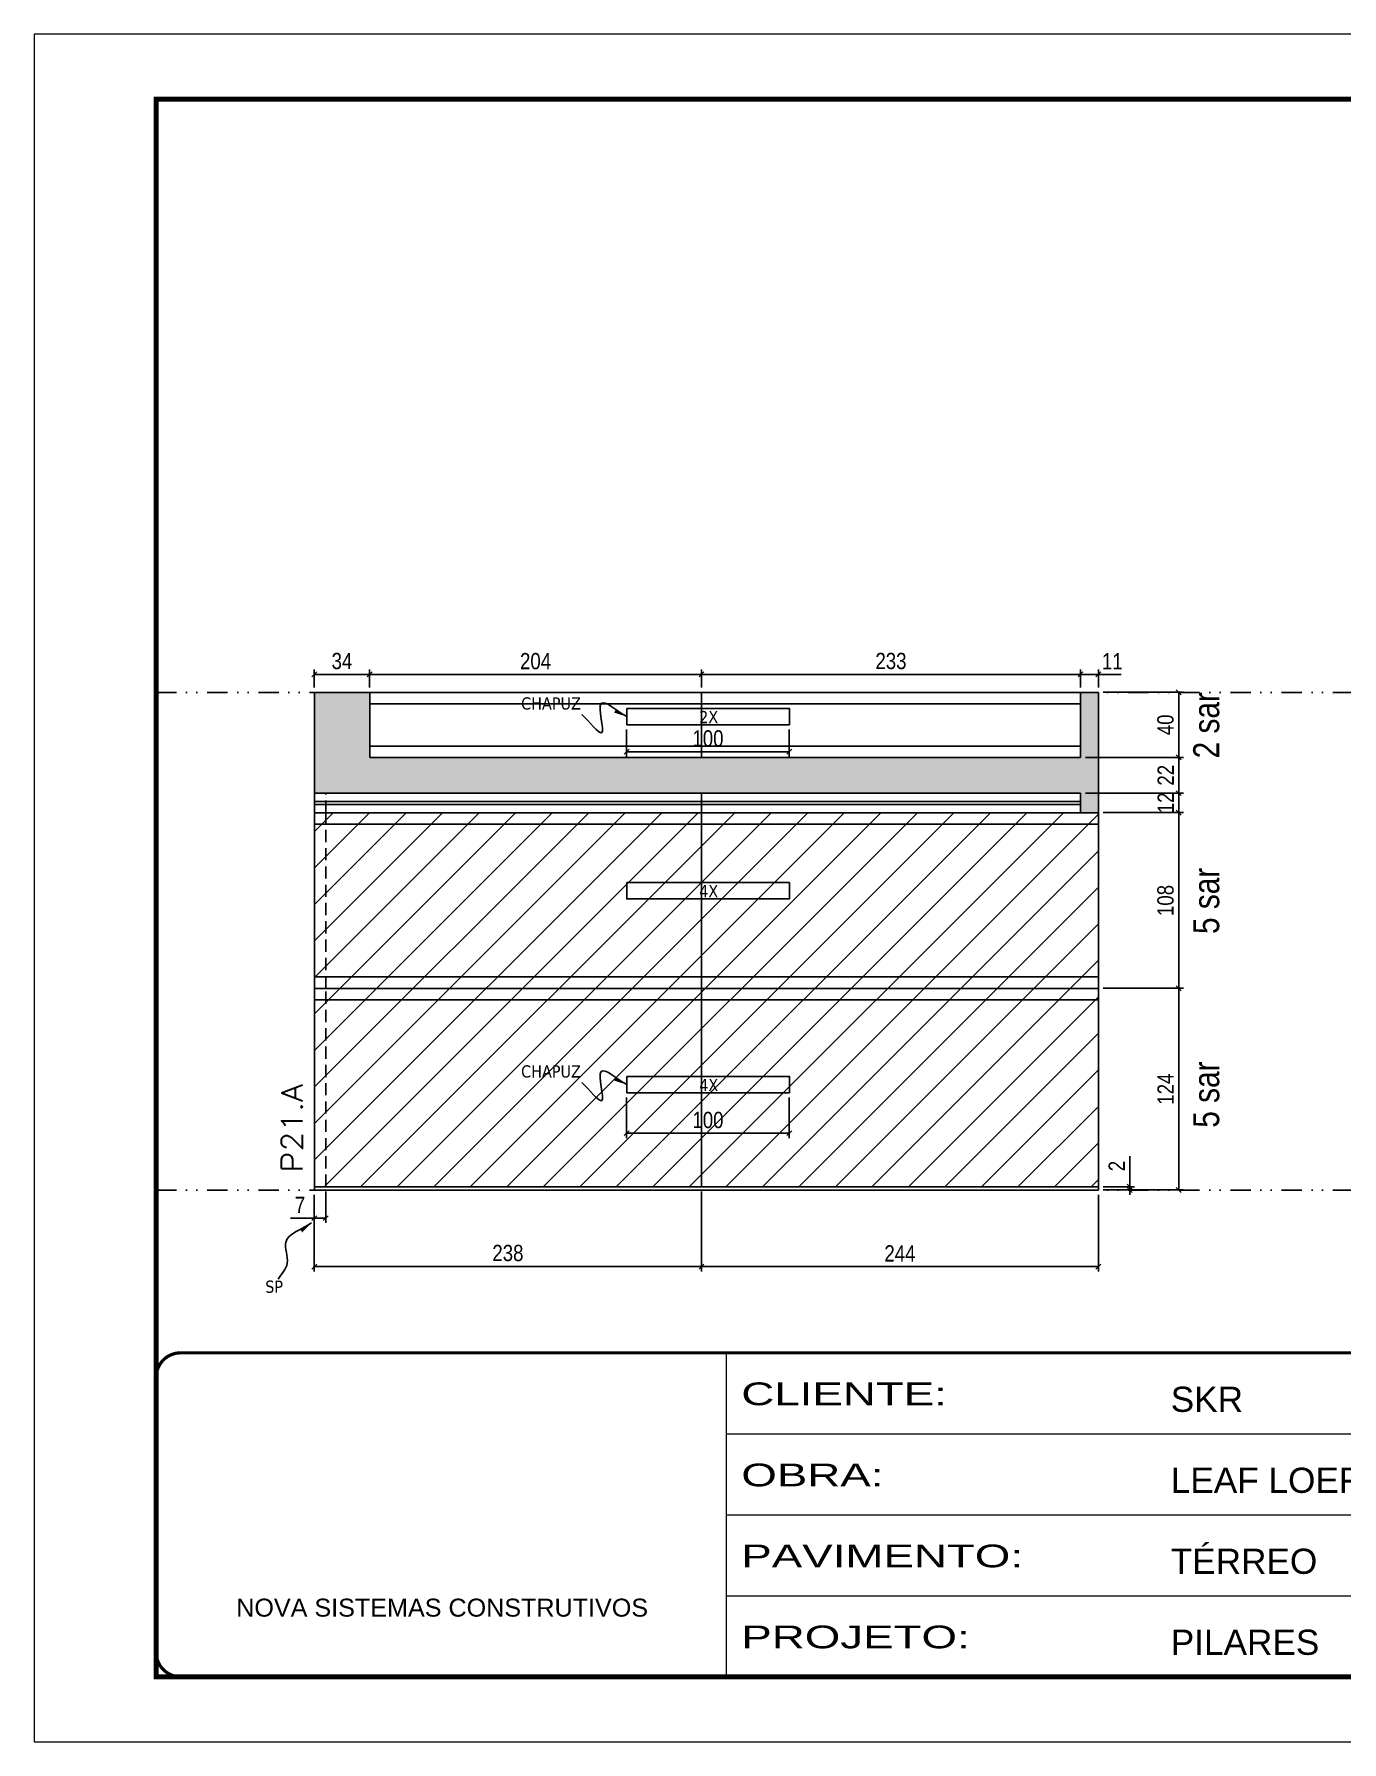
# Model space of a CAD drawing. Extents: x 14400 to 27878, y -21631 to 6985.
# Drawn here: x 14413 to 15217, y -5551 to -4501 of the extents above; entities that cross this region are included whole.
import ezdxf

# ---------------------------------------------------------------- set-up
doc = ezdxf.new("R2010")
doc.units = 0
for name, pattern in [('CONTINUO', [0]), ('DASHED', [0.75, 0.5, -0.25]), ('DIVIDE2', [0.625, 0.25, -0.125, 0, -0.125, 0, -0.125]), ('HIDDEN', [0.375, 0.25, -0.125])]:
    doc.linetypes.add(name, pattern=pattern)
for name, color, linetype in [('COTA', 241, 'Continuous'), ('NOMENCLATURA', 7, 'Continuous'), ('Nível', 160, 'Continuous'), ('Painéis', 200, 'Continuous'), ('SARR_2.2x10', 60, 'Continuous'), ('SARR_2.2x7', 40, 'Continuous'), ('Sarrafo de Pressão', 42, 'HIDDEN'), ('texto', 7, 'Continuous')]:
    doc.layers.add(name, color=color, linetype=linetype)
for name, color, linetype, lineweight in [('Folhas', 255, 'Continuous', 9), ('Hachura', 251, 'Continuous', 9), ('SARRAFO DE PRESSAO', 251, 'DASHED', 9), ('Texto Seção', 7, 'Continuous', 15)]:
    doc.layers.add(name, color=color, linetype=linetype, lineweight=lineweight)
doc.styles.add('ARIAL', font='arial.ttf')
doc.styles.add('ARIAL_NARROW', font='ARIALN.TTF', dxfattribs={"height": 0.2})
doc.styles.add('COTA TECNICA', font='techl___.ttf', dxfattribs={"height": 10})
doc.styles.add('COTA TECNICA-50', font='techl___.ttf', dxfattribs={"height": 10})
doc.styles.add('REGUA-120', font='ROMANS.shx', dxfattribs={"height": 15})
doc.styles.get("Standard").update_dxf_attribs({"font": 'arial.ttf'})
doc.styles.add('Tecnologia', font='')
doc.styles.get('Tecnologia').set_extended_font_data('Forgotten Futurist')
doc.dimstyles.new('COTA PAINEL-50', dxfattribs={"dimtxt": 10, "dimasz": 3, "dimexe": 3, "dimexo": 3, "dimgap": 3, "dimtad": 1, "dimdec": 1, "dimzin": 12, "dimdsep": 46, "dimtxsty": 'COTA TECNICA-50', "dimblk1": 'OBLIQUE', "dimblk2": 'OBLIQUE', "dimsah": 1, "dimcen": 0.9, "dimclrd": 4, "dimclre": 4, "dimclrt": 240, "dimadec": 1, "dimazin": 3, "dimtfac": 1, "dimtdec": 1, "dimtmove": 0, "dimatfit": 3, "dimfxl": 1, "dimtolj": 1, "dimtzin": 12, "dimarcsym": 0})
doc.dimstyles.new('PAINEL', dxfattribs={"dimtxt": 10, "dimasz": 3, "dimexe": 3, "dimexo": 3, "dimgap": 3, "dimtad": 1, "dimdec": 1, "dimzin": 12, "dimdsep": 46, "dimtxsty": 'COTA TECNICA', "dimblk1": 'OBLIQUE', "dimblk2": 'OBLIQUE', "dimsah": 1, "dimcen": 0.9, "dimclrd": 4, "dimclre": 4, "dimclrt": 240, "dimadec": 1, "dimazin": 3, "dimtfac": 1, "dimtdec": 1, "dimtmove": 0, "dimatfit": 3, "dimfxl": 1, "dimtolj": 1, "dimtzin": 12, "dimarcsym": 0})
doc.dimstyles.get("Standard").update_dxf_attribs({"dimtxt": 0.18, "dimasz": 0.18, "dimexe": 0.18, "dimexo": 0.0625, "dimgap": 0.09, "dimtad": 0, "dimtih": 1, "dimtoh": 1, "dimdec": 4, "dimzin": 0, "dimdsep": 46, "dimtxsty": 'Standard', "dimcen": 0.09, "dimadec": 0, "dimazin": 0, "dimtfac": 1, "dimtdec": 4, "dimtofl": 0, "dimtmove": 0, "dimatfit": 3, "dimfxl": 1, "dimtolj": 1, "dimtzin": 0, "dimarcsym": 0})

# ---------------------------------------------------------------- blocks, each defined once
blk = doc.blocks.new('9999999999')
at = {"color": 30, "linetype": 'CONTINUO'}
for p, q in [((98564.6, 34230.2), (98564.6, 34429.4)), ((98564.6, 34379.6), (99584, 34379.6)), ((98564.6, 34329.8), (99488, 34329.8)), ((98564.6, 34280), (99488, 34280))]:
    blk.add_line(p, q, dxfattribs=at)
at = {"color": 30, "linetype": 'CONTINUO', "const_width": 2}
blk.add_lwpolyline([(99584, 34230.2), (99584, 34414.4, 0.414214), (99569, 34429.4), (98229, 34429.4, 0.414214), (98214, 34414.4), (98214, 34245.2, 0.414214), (98229, 34230.2), (99584, 34230.2)], format="xyb", dxfattribs=at)
at = {"layer": 'Folhas'}
blk.add_lwpolyline([(98139, 34190.2), (99624, 34190.2), (99624, 35240.2), (98139, 35240.2)], close=True, dxfattribs=at)
at = {"layer": 'Folhas', "color": 30, "const_width": 3}
blk.add_lwpolyline([(98214, 34230.2), (99584, 34230.2), (99584, 35200.2), (98214, 35200.2)], close=True, dxfattribs=at)
at = {"color": 7, "linetype": 'Continuous', "ltscale": 5, "style": 'ARIAL'}
for s, height, p in [('SKR', 15.48, (98837.7, 34393.1)), ('LEAF LOEFGREN', 15.483, (98837.7, 34343.3)), ('TÉRREO', 15.48, (98837.7, 34293.5)), ('NOVA SISTEMAS CONSTRUTIVOS', 11.059, (98263.2, 34267.2)), ('PILARES', 15.48, (98837.7, 34243.7))]:
    blk.add_text(s, height=height, dxfattribs=at).set_placement(p)
at = {"layer": 'Folhas', "color": 7, "style": 'Tecnologia', "width": 1.5}
for s, p in [('CLIENTE:', (98573.7, 34397.2)), ('OBRA:', (98573.7, 34347.3)), ('PAVIMENTO:', (98573.7, 34297.5)), ('PROJETO:', (98573.7, 34247.7))]:
    blk.add_text(s, height=14, dxfattribs=at).set_placement(p)
blk = doc.blocks.new('_Oblique')
at = {"color": 0, "linetype": 'ByBlock', "lineweight": -2}
blk.add_line((-0.5, -0.5), (0.5, 0.5), dxfattribs=at)
blk = doc.blocks.new('*D1381')
at = {"layer": 'COTA', "color": 4, "lineweight": -2, "transparency": 16777216}
for p, q in [((14585.7, -5214.7), (14585.7, -5232)), ((14592.7, -5212.7), (14592.7, -5232)), ((14585.7, -5229), (14571, -5229)), ((14592.7, -5229), (14585.7, -5229))]:
    blk.add_line(p, q, dxfattribs=at)
at = {"layer": 'Defpoints', "color": 0, "transparency": 16777216}
for p in [(14585.7, -5211.7), (14592.7, -5209.7), (14585.7, -5229)]:
    blk.add_point(p, dxfattribs=at)
at = {"layer": 'COTA', "color": 4, "lineweight": -2, "transparency": 16777216, "xscale": 3, "yscale": 3, "zscale": 3, "rotation": 180}
blk.add_blockref('_Oblique', (14585.7, -5229), dxfattribs=at)
at = {"layer": 'COTA', "color": 4, "lineweight": -2, "transparency": 16777216, "xscale": 3, "yscale": 3, "zscale": 3}
blk.add_blockref('_Oblique', (14592.7, -5229), dxfattribs=at)
at = {"layer": 'COTA', "color": 240, "transparency": 16777216, "insert": (14576.9, -5220.9), "char_height": 10, "attachment_point": 5, "style": 'COTA TECNICA-50'}
blk.add_mtext('\\A1;7', dxfattribs=at)
blk = doc.blocks.new('*D1382')
at = {"layer": 'COTA', "color": 4, "lineweight": -2, "transparency": 16777216}
for p, q in [((15087, -5209.7), (15087, -5190.9)), ((15070.7, -5209.7), (15090, -5209.7)), ((15070.7, -5211.7), (15090, -5211.7)), ((15087, -5211.7), (15087, -5209.7)), ((15087, -5211.7), (15087, -5214.7))]:
    blk.add_line(p, q, dxfattribs=at)
at = {"layer": 'Defpoints', "color": 0, "transparency": 16777216}
for p in [(15067.7, -5209.7), (15067.7, -5211.7), (15087, -5211.7)]:
    blk.add_point(p, dxfattribs=at)
at = {"layer": 'COTA', "color": 4, "lineweight": -2, "transparency": 16777216, "xscale": 3, "yscale": 3, "zscale": 3}
for p, rotation in [((15087, -5209.7), 270), ((15087, -5211.7), 90)]:
    blk.add_blockref('_Oblique', p, dxfattribs=dict(at, rotation=rotation))
at = {"layer": 'COTA', "color": 240, "transparency": 16777216, "insert": (15079, -5197), "char_height": 10, "attachment_point": 5, "rotation": 90, "style": 'COTA TECNICA-50'}
blk.add_mtext('\\A1;2', dxfattribs=at)
blk = doc.blocks.new('*D1397')
at = {"layer": 'COTA', "color": 4, "linetype": 'ByBlock', "lineweight": -2, "transparency": 16777216}
for p, q in [((14777.7, -5154.9), (14777.7, -5179.8)), ((14877.7, -5154.9), (14877.7, -5179.8)), ((14877.7, -5176.8), (14777.7, -5176.8))]:
    blk.add_line(p, q, dxfattribs=at)
at = {"layer": 'Defpoints', "color": 0, "linetype": 'ByBlock', "transparency": 16777216}
for p in [(14777.7, -5151.9), (14877.7, -5151.9), (14777.7, -5176.8)]:
    blk.add_point(p, dxfattribs=at)
at = {"layer": 'COTA', "color": 4, "linetype": 'ByBlock', "lineweight": -2, "transparency": 16777216, "xscale": 3, "yscale": 3, "zscale": 3, "rotation": 180}
blk.add_blockref('_Oblique', (14777.7, -5176.8), dxfattribs=at)
at = {"layer": 'COTA', "color": 4, "linetype": 'ByBlock', "lineweight": -2, "transparency": 16777216, "xscale": 3, "yscale": 3, "zscale": 3}
blk.add_blockref('_Oblique', (14877.7, -5176.8), dxfattribs=at)
at = {"layer": 'COTA', "color": 240, "linetype": 'ByBlock', "transparency": 16777216, "insert": (14827.7, -5168.7), "char_height": 10, "attachment_point": 5, "style": 'COTA TECNICA'}
blk.add_mtext('\\A1;100', dxfattribs=at)
blk = doc.blocks.new('*D1398')
at = {"layer": 'COTA', "color": 4, "lineweight": -2, "transparency": 16777216}
for p, q in [((14585.7, -5214.7), (14585.7, -5261.8)), ((14823.7, -5212.7), (14823.7, -5261.8)), ((14585.7, -5258.8), (14823.7, -5258.8))]:
    blk.add_line(p, q, dxfattribs=at)
at = {"layer": 'Defpoints', "color": 0, "transparency": 16777216}
for p in [(14585.7, -5211.7), (14823.7, -5209.7), (14823.7, -5258.8)]:
    blk.add_point(p, dxfattribs=at)
at = {"layer": 'COTA', "color": 4, "lineweight": -2, "transparency": 16777216, "xscale": 3, "yscale": 3, "zscale": 3, "rotation": 180}
blk.add_blockref('_Oblique', (14585.7, -5258.8), dxfattribs=at)
at = {"layer": 'COTA', "color": 4, "lineweight": -2, "transparency": 16777216, "xscale": 3, "yscale": 3, "zscale": 3}
blk.add_blockref('_Oblique', (14823.7, -5258.8), dxfattribs=at)
at = {"layer": 'COTA', "color": 240, "transparency": 16777216, "insert": (14704.7, -5250.5), "char_height": 10, "attachment_point": 5, "style": 'COTA TECNICA'}
blk.add_mtext('\\A1;238', dxfattribs=at)
blk = doc.blocks.new('*D1399')
at = {"layer": 'COTA', "color": 4, "lineweight": -2, "transparency": 16777216}
for p, q in [((14823.7, -5212.7), (14823.7, -5261.8)), ((15067.7, -5214.7), (15067.7, -5261.8)), ((14823.7, -5258.8), (15067.7, -5258.8))]:
    blk.add_line(p, q, dxfattribs=at)
at = {"layer": 'Defpoints', "color": 0, "transparency": 16777216}
for p in [(14823.7, -5209.7), (15067.7, -5211.7), (15067.7, -5258.8)]:
    blk.add_point(p, dxfattribs=at)
at = {"layer": 'COTA', "color": 4, "lineweight": -2, "transparency": 16777216, "xscale": 3, "yscale": 3, "zscale": 3, "rotation": 180}
blk.add_blockref('_Oblique', (14823.7, -5258.8), dxfattribs=at)
at = {"layer": 'COTA', "color": 4, "lineweight": -2, "transparency": 16777216, "xscale": 3, "yscale": 3, "zscale": 3}
blk.add_blockref('_Oblique', (15067.7, -5258.8), dxfattribs=at)
at = {"layer": 'COTA', "color": 240, "transparency": 16777216, "insert": (14945.7, -5250.7), "char_height": 10, "attachment_point": 5, "style": 'COTA TECNICA'}
blk.add_mtext('\\A1;244', dxfattribs=at)
blk = doc.blocks.new('*D1512')
at = {"layer": 'COTA', "color": 4, "lineweight": -2, "transparency": 16777216}
for p, q in [((15070.7, -5087.7), (15120.1, -5087.7)), ((15117.1, -5087.7), (15117.1, -5211.7)), ((15070.7, -5211.7), (15120.1, -5211.7))]:
    blk.add_line(p, q, dxfattribs=at)
at = {"layer": 'Defpoints', "color": 0, "transparency": 16777216}
for p in [(15067.7, -5087.7), (15067.7, -5211.7), (15117.1, -5211.7)]:
    blk.add_point(p, dxfattribs=at)
at = {"layer": 'COTA', "color": 4, "lineweight": -2, "transparency": 16777216, "xscale": 3, "yscale": 3, "zscale": 3}
for p, rotation in [((15117.1, -5087.7), 90), ((15117.1, -5211.7), 270)]:
    blk.add_blockref('_Oblique', p, dxfattribs=dict(at, rotation=rotation))
at = {"layer": 'COTA', "color": 240, "transparency": 16777216, "insert": (15109, -5149.7), "char_height": 10, "attachment_point": 5, "rotation": 90, "style": 'COTA TECNICA'}
blk.add_mtext('\\A1;124', dxfattribs=at)
blk = doc.blocks.new('*D2674')
at = {"layer": 'COTA', "color": 4, "lineweight": -2, "transparency": 16777216}
for p, q in [((15070.7, -4979.7), (15120.1, -4979.7)), ((15117.1, -5087.7), (15117.1, -4979.7)), ((15070.7, -5087.7), (15120.1, -5087.7))]:
    blk.add_line(p, q, dxfattribs=at)
at = {"layer": 'Defpoints', "color": 0, "transparency": 16777216}
for p in [(15067.7, -4979.7), (15117.1, -4979.7), (15067.7, -5087.7)]:
    blk.add_point(p, dxfattribs=at)
at = {"layer": 'COTA', "color": 4, "lineweight": -2, "transparency": 16777216, "xscale": 3, "yscale": 3, "zscale": 3}
for p, rotation in [((15117.1, -4979.7), 90), ((15117.1, -5087.7), 270)]:
    blk.add_blockref('_Oblique', p, dxfattribs=dict(at, rotation=rotation))
at = {"layer": 'COTA', "color": 240, "transparency": 16777216, "insert": (15109, -5033.7), "char_height": 10, "attachment_point": 5, "rotation": 90, "style": 'COTA TECNICA'}
blk.add_mtext('\\A1;108', dxfattribs=at)
blk = doc.blocks.new('*D2675')
at = {"layer": 'COTA', "color": 4, "lineweight": -2, "transparency": 16777216}
for p, q in [((15059.7, -4967.7), (15120.1, -4967.7)), ((15117.1, -4979.7), (15117.1, -4967.7)), ((15070.7, -4979.7), (15120.1, -4979.7))]:
    blk.add_line(p, q, dxfattribs=at)
at = {"layer": 'Defpoints', "color": 0, "transparency": 16777216}
for p in [(15056.7, -4967.7), (15117.1, -4967.7), (15067.7, -4979.7)]:
    blk.add_point(p, dxfattribs=at)
at = {"layer": 'COTA', "color": 4, "lineweight": -2, "transparency": 16777216, "xscale": 3, "yscale": 3, "zscale": 3}
for p, rotation in [((15117.1, -4967.7), 90), ((15117.1, -4979.7), 270)]:
    blk.add_blockref('_Oblique', p, dxfattribs=dict(at, rotation=rotation))
at = {"layer": 'COTA', "color": 240, "transparency": 16777216, "insert": (15109.1, -4973.7), "char_height": 10, "attachment_point": 5, "rotation": 90, "style": 'COTA TECNICA'}
blk.add_mtext('\\A1;12', dxfattribs=at)
blk = doc.blocks.new('*D2676')
at = {"layer": 'COTA', "color": 4, "lineweight": -2, "transparency": 16777216}
for p, q in [((15059.7, -4945.7), (15120.1, -4945.7)), ((15117.1, -4967.7), (15117.1, -4945.7)), ((15059.7, -4967.7), (15120.1, -4967.7))]:
    blk.add_line(p, q, dxfattribs=at)
at = {"layer": 'Defpoints', "color": 0, "transparency": 16777216}
for p in [(15056.7, -4945.7), (15117.1, -4945.7), (15056.7, -4967.7)]:
    blk.add_point(p, dxfattribs=at)
at = {"layer": 'COTA', "color": 4, "lineweight": -2, "transparency": 16777216, "xscale": 3, "yscale": 3, "zscale": 3}
for p, rotation in [((15117.1, -4945.7), 90), ((15117.1, -4967.7), 270)]:
    blk.add_blockref('_Oblique', p, dxfattribs=dict(at, rotation=rotation))
at = {"layer": 'COTA', "color": 240, "transparency": 16777216, "insert": (15109.1, -4956.7), "char_height": 10, "attachment_point": 5, "rotation": 90, "style": 'COTA TECNICA'}
blk.add_mtext('\\A1;22', dxfattribs=at)
blk = doc.blocks.new('*D2677')
at = {"layer": 'COTA', "color": 4, "lineweight": -2, "transparency": 16777216}
for p, q in [((15070.7, -4905.7), (15120.1, -4905.7)), ((15117.1, -4945.7), (15117.1, -4905.7)), ((15059.7, -4945.7), (15120.1, -4945.7))]:
    blk.add_line(p, q, dxfattribs=at)
at = {"layer": 'Defpoints', "color": 0, "transparency": 16777216}
for p in [(15067.7, -4905.7), (15117.1, -4905.7), (15056.7, -4945.7)]:
    blk.add_point(p, dxfattribs=at)
at = {"layer": 'COTA', "color": 4, "lineweight": -2, "transparency": 16777216, "xscale": 3, "yscale": 3, "zscale": 3}
for p, rotation in [((15117.1, -4905.7), 90), ((15117.1, -4945.7), 270)]:
    blk.add_blockref('_Oblique', p, dxfattribs=dict(at, rotation=rotation))
at = {"layer": 'COTA', "color": 240, "transparency": 16777216, "insert": (15109, -4925.7), "char_height": 10, "attachment_point": 5, "rotation": 90, "style": 'COTA TECNICA'}
blk.add_mtext('\\A1;40', dxfattribs=at)
blk = doc.blocks.new('*D2678')
at = {"layer": 'COTA', "color": 4, "lineweight": -2, "transparency": 16777216}
for p, q in [((14585.7, -4902.7), (14585.7, -4891.7)), ((14619.7, -4902.7), (14619.7, -4891.7)), ((14619.7, -4894.7), (14585.7, -4894.7))]:
    blk.add_line(p, q, dxfattribs=at)
at = {"layer": 'Defpoints', "color": 0, "transparency": 16777216}
for p in [(14585.7, -4894.7), (14585.7, -4905.7), (14619.7, -4905.7)]:
    blk.add_point(p, dxfattribs=at)
at = {"layer": 'COTA', "color": 4, "lineweight": -2, "transparency": 16777216, "xscale": 3, "yscale": 3, "zscale": 3, "rotation": 180}
blk.add_blockref('_Oblique', (14585.7, -4894.7), dxfattribs=at)
at = {"layer": 'COTA', "color": 4, "lineweight": -2, "transparency": 16777216, "xscale": 3, "yscale": 3, "zscale": 3}
blk.add_blockref('_Oblique', (14619.7, -4894.7), dxfattribs=at)
at = {"layer": 'COTA', "color": 240, "transparency": 16777216, "insert": (14602.7, -4886.5), "char_height": 10, "attachment_point": 5, "style": 'COTA TECNICA'}
blk.add_mtext('\\A1;34', dxfattribs=at)
blk = doc.blocks.new('*D2679')
at = {"layer": 'COTA', "color": 4, "lineweight": -2, "transparency": 16777216}
for p, q in [((14619.7, -4902.7), (14619.7, -4891.7)), ((14823.7, -4902.7), (14823.7, -4891.7)), ((14619.7, -4894.7), (14823.7, -4894.7))]:
    blk.add_line(p, q, dxfattribs=at)
at = {"layer": 'Defpoints', "color": 0, "transparency": 16777216}
for p in [(14823.7, -4894.7), (14619.7, -4905.7), (14823.7, -4905.7)]:
    blk.add_point(p, dxfattribs=at)
at = {"layer": 'COTA', "color": 4, "lineweight": -2, "transparency": 16777216, "xscale": 3, "yscale": 3, "zscale": 3, "rotation": 180}
blk.add_blockref('_Oblique', (14619.7, -4894.7), dxfattribs=at)
at = {"layer": 'COTA', "color": 4, "lineweight": -2, "transparency": 16777216, "xscale": 3, "yscale": 3, "zscale": 3}
blk.add_blockref('_Oblique', (14823.7, -4894.7), dxfattribs=at)
at = {"layer": 'COTA', "color": 240, "transparency": 16777216, "insert": (14721.7, -4886.6), "char_height": 10, "attachment_point": 5, "style": 'COTA TECNICA'}
blk.add_mtext('\\A1;204', dxfattribs=at)
blk = doc.blocks.new('*D2680')
at = {"layer": 'COTA', "color": 4, "lineweight": -2, "transparency": 16777216}
for p, q in [((14823.7, -4902.7), (14823.7, -4891.7)), ((15056.7, -4902.7), (15056.7, -4891.7)), ((14823.7, -4894.7), (15056.7, -4894.7))]:
    blk.add_line(p, q, dxfattribs=at)
at = {"layer": 'Defpoints', "color": 0, "transparency": 16777216}
for p in [(15056.7, -4894.7), (14823.7, -4905.7), (15056.7, -4905.7)]:
    blk.add_point(p, dxfattribs=at)
at = {"layer": 'COTA', "color": 4, "lineweight": -2, "transparency": 16777216, "xscale": 3, "yscale": 3, "zscale": 3, "rotation": 180}
blk.add_blockref('_Oblique', (14823.7, -4894.7), dxfattribs=at)
at = {"layer": 'COTA', "color": 4, "lineweight": -2, "transparency": 16777216, "xscale": 3, "yscale": 3, "zscale": 3}
blk.add_blockref('_Oblique', (15056.7, -4894.7), dxfattribs=at)
at = {"layer": 'COTA', "color": 240, "transparency": 16777216, "insert": (14940.2, -4886.5), "char_height": 10, "attachment_point": 5, "style": 'COTA TECNICA'}
blk.add_mtext('\\A1;233', dxfattribs=at)
blk = doc.blocks.new('*D2681')
at = {"layer": 'COTA', "color": 4, "lineweight": -2, "transparency": 16777216}
for p, q in [((15056.7, -4902.7), (15056.7, -4891.7)), ((15067.7, -4902.7), (15067.7, -4891.7)), ((15056.7, -4894.7), (15067.7, -4894.7)), ((15067.7, -4894.7), (15081.8, -4894.7))]:
    blk.add_line(p, q, dxfattribs=at)
at = {"layer": 'Defpoints', "color": 0, "transparency": 16777216}
for p in [(15067.7, -4894.7), (15056.7, -4905.7), (15067.7, -4905.7)]:
    blk.add_point(p, dxfattribs=at)
at = {"layer": 'COTA', "color": 4, "lineweight": -2, "transparency": 16777216, "xscale": 3, "yscale": 3, "zscale": 3, "rotation": 180}
blk.add_blockref('_Oblique', (15056.7, -4894.7), dxfattribs=at)
at = {"layer": 'COTA', "color": 4, "lineweight": -2, "transparency": 16777216, "xscale": 3, "yscale": 3, "zscale": 3}
blk.add_blockref('_Oblique', (15067.7, -4894.7), dxfattribs=at)
at = {"layer": 'COTA', "color": 240, "transparency": 16777216, "insert": (15076.3, -4886.6), "char_height": 10, "attachment_point": 5, "style": 'COTA TECNICA'}
blk.add_mtext('\\A1;11', dxfattribs=at)
blk = doc.blocks.new('*D2682')
at = {"layer": 'COTA', "color": 4, "linetype": 'ByBlock', "lineweight": -2, "transparency": 16777216}
for p, q in [((14777.7, -4928.6), (14777.7, -4945.2)), ((14877.7, -4928.6), (14877.7, -4945.2)), ((14877.7, -4942.2), (14777.7, -4942.2))]:
    blk.add_line(p, q, dxfattribs=at)
at = {"layer": 'Defpoints', "color": 0, "linetype": 'ByBlock', "transparency": 16777216}
for p in [(14777.7, -4925.6), (14877.7, -4925.6), (14777.7, -4942.2)]:
    blk.add_point(p, dxfattribs=at)
at = {"layer": 'COTA', "color": 4, "linetype": 'ByBlock', "lineweight": -2, "transparency": 16777216, "xscale": 3, "yscale": 3, "zscale": 3, "rotation": 180}
blk.add_blockref('_Oblique', (14777.7, -4942.2), dxfattribs=at)
at = {"layer": 'COTA', "color": 4, "linetype": 'ByBlock', "lineweight": -2, "transparency": 16777216, "xscale": 3, "yscale": 3, "zscale": 3}
blk.add_blockref('_Oblique', (14877.7, -4942.2), dxfattribs=at)
at = {"layer": 'COTA', "color": 240, "linetype": 'ByBlock', "transparency": 16777216, "insert": (14827.7, -4934.1), "char_height": 10, "attachment_point": 5, "style": 'COTA TECNICA'}
blk.add_mtext('\\A1;100', dxfattribs=at)

msp = doc.modelspace()

# ---------------------------------------------------------------- hatches: boundary and pattern name
at = {"layer": 'COTA'}
h = msp.add_hatch(dxfattribs=at)
h.set_pattern_fill('AR-CONC', color=256, scale=0.03)
h.paths.add_polyline_path([(15067.75, -4905.74), (15056.75, -4905.74), (15056.75, -4945.74), (14619.75, -4945.74), (14619.75, -4905.74), (14585.75, -4905.74), (14585.75, -4967.74), (15056.75, -4967.74), (15056.75, -4979.74), (15067.75, -4979.74)])
at = {"layer": 'Hachura'}
h = msp.add_hatch(dxfattribs=at)
h.set_pattern_fill('ANSI31', color=256, scale=5)
h.paths.add_polyline_path([(14823.75, -5087.74), (14585.75, -5087.74), (14585.75, -5209.74), (14823.75, -5209.74)])
h.paths.add_polyline_path([(15067.75, -5087.74), (14823.75, -5087.74), (14823.75, -5209.74), (15067.75, -5209.74)])
h.paths.add_polyline_path([(15067.75, -4979.74), (14823.75, -4979.74), (14823.75, -5087.74), (15067.75, -5087.74)])
h.paths.add_polyline_path([(14823.75, -4979.74), (14585.75, -4979.74), (14585.75, -5087.74), (14823.75, -5087.74)])
h.paths.add_polyline_path([(14823.75, -4979.74), (14585.75, -4979.74)])
h.paths.add_polyline_path([(15067.75, -4979.74), (14823.75, -4979.74)])
h.paths.add_polyline_path([(15448.49, -4905.74), (15256.49, -4905.74), (15256.49, -4997.74), (15466.49, -4997.74), (15466.49, -4969.74), (15448.49, -4969.74)])
h.paths.add_polyline_path([(15676.49, -4905.74), (15475.49, -4905.74), (15475.49, -4969.74), (15466.49, -4969.74), (15466.49, -4997.74), (15710.49, -4997.74), (15710.49, -4969.74), (15676.49, -4969.74)])
h.paths.add_polyline_path([(15710.49, -4997.74), (15466.49, -4997.74), (15466.49, -5087.74), (15710.49, -5087.74)])
h.paths.add_polyline_path([(15466.49, -4997.74), (15256.49, -4997.74), (15256.49, -5087.74), (15466.49, -5087.74)])
h.paths.add_polyline_path([(15466.49, -5087.74), (15256.49, -5087.74), (15256.49, -5209.74), (15466.49, -5209.74)])
h.paths.add_polyline_path([(15710.49, -5087.74), (15466.49, -5087.74), (15466.49, -5209.74), (15710.49, -5209.74)])

# ---------------------------------------------------------------- linework, layer by layer
at = {"layer": 'COTA'}
for p, q in [((14585.75, -4967.74), (14585.75, -4905.74)), ((14619.75, -4905.74), (14585.75, -4905.74)), ((15067.75, -4905.74), (15056.75, -4905.74)), ((15067.75, -4979.74), (15067.75, -4905.74))]:
    msp.add_line(p, q, dxfattribs=at)
at = {"layer": 'Nível', "color": 4, "linetype": 'DIVIDE2', "ltscale": 50}
for p, q in [((14488.47, -4905.74), (15858.47, -4905.74)), ((14488.47, -5211.74), (15858.47, -5211.74))]:
    msp.add_line(p, q, dxfattribs=at)
at = {"layer": 'Painéis'}
for p, q in [((14619.75, -4905.74), (15056.75, -4905.74)), ((14619.75, -4945.74), (14619.75, -4905.74)), ((14823.75, -4945.74), (14823.75, -4905.74)), ((15056.75, -4945.74), (15056.75, -4905.74)), ((14619.75, -4945.74), (15056.75, -4945.74)), ((14585.75, -5209.74), (14585.75, -4967.74)), ((14585.75, -4967.74), (15056.75, -4967.74)), ((14823.75, -4967.74), (14823.75, -5209.74)), ((15056.75, -4967.74), (15056.75, -4979.74)), ((15067.75, -4979.74), (14585.75, -4979.74)), ((15067.75, -4979.74), (15067.75, -5209.74)), ((15067.75, -5087.74), (14585.75, -5087.74))]:
    msp.add_line(p, q, dxfattribs=at)
msp.add_lwpolyline([(14585.75, -5209.74), (15067.75, -5209.74), (15067.75, -5211.74), (14585.75, -5211.74)], close=True, dxfattribs=at)
at = {"layer": 'SARR_2.2x10'}
for points in [[(14777.75, -4915.64), (14877.75, -4915.64), (14877.75, -4925.64), (14777.75, -4925.64)], [(14777.75, -5022.69), (14877.75, -5022.69), (14877.75, -5032.69), (14777.75, -5032.69)], [(14777.75, -5141.9), (14877.75, -5141.9), (14877.75, -5151.9), (14777.75, -5151.9)]]:
    msp.add_lwpolyline(points, close=True, dxfattribs=at)
at = {"layer": 'SARR_2.2x7'}
for p, q in [((14823.75, -4912.74), (14619.75, -4912.74)), ((15056.75, -4912.74), (14823.75, -4912.74)), ((14823.75, -4938.74), (14619.75, -4938.74)), ((15056.75, -4938.74), (14823.75, -4938.74)), ((14823.75, -4972.74), (14585.75, -4972.74)), ((14823.75, -4974.74), (14585.75, -4974.74)), ((15056.75, -4972.74), (14823.75, -4972.74)), ((15056.75, -4974.74), (14823.75, -4974.74)), ((15067.75, -4986.74), (14585.75, -4986.74)), ((14823.75, -5080.74), (14585.75, -5080.74)), ((15067.75, -5080.74), (14823.75, -5080.74)), ((14823.75, -5094.74), (14585.75, -5094.74)), ((15067.75, -5094.74), (14823.75, -5094.74))]:
    msp.add_line(p, q, dxfattribs=at)
at = {"layer": 'Sarrafo de Pressão', "ltscale": 30}
for p, q in [((14592.75, -4979.74), (14592.75, -4967.74)), ((14592.75, -5087.74), (14592.75, -4979.74)), ((14592.75, -5209.74), (14592.75, -5087.74))]:
    msp.add_line(p, q, dxfattribs=at)

# ---------------------------------------------------------------- block references
at = {"layer": 'SARRAFO DE PRESSAO', "color": 6, "linetype": 'ByBlock'}
msp.add_blockref('9999999999', (-83725.51, -39741.23), dxfattribs=at)

# ---------------------------------------------------------------- texts
at = {"layer": 'NOMENCLATURA', "style": 'ARIAL_NARROW'}
for s, p in [('2 sar', (15141.99, -4946.32)), ('5 sar', (15141.99, -5054.32)), ('5 sar', (15141.99, -5173.42))]:
    msp.add_text(s, height=16, rotation=90, dxfattribs=at).set_placement(p)
at = {"layer": 'texto', "color": 0, "char_height": 7.5, "attachment_point": 5}
for s, insert in [('{\\fTahoma|b0|i0|c0|p34;\\C4;CHAPUZ}', (14731.2, -4912.62)), ('{\\fTahoma|b0|i0|c0|p34;\\C4;2X}', (14828.14, -4920.93)), ('{\\fTahoma|b0|i0|c0|p34;\\C4;4X}', (14828.14, -5027.99)), ('{\\fTahoma|b0|i0|c0|p34;\\C4;CHAPUZ}', (14731.2, -5138.88)), ('{\\fTahoma|b0|i0|c0|p34;\\C4;4X}', (14828.14, -5147.19)), ('{\\fTahoma|b0|i0|c0|p34;\\C4;SP}', (14560.97, -5271.23))]:
    msp.add_mtext(s, dxfattribs=dict(at, insert=insert))
at = {"layer": 'Texto Seção', "style": 'REGUA-120', "width": 1.1}
msp.add_text('P21.A', height=13, rotation=90, dxfattribs=at).set_placement((14578.5, -5200.98))

# ---------------------------------------------------------------- dimensions: what is measured, and where the dimension line sits
at = {"layer": 'COTA'}
for base, p1, p2, picture, middle in [((14585.75, -4894.69), (14619.75, -4905.74), (14585.75, -4905.74), '*D2678', (14602.75, -4886.47)), ((14823.75, -4894.69), (14619.75, -4905.74), (14823.75, -4905.74), '*D2679', (14721.75, -4886.59)), ((15067.75, -4894.69), (15056.75, -4905.74), (15067.75, -4905.74), '*D2681', (15076.29, -4886.64)), ((14823.75, -5258.77), (14585.75, -5211.74), (14823.75, -5209.74), '*D1398', (14704.75, -5250.53))]:
    dim = msp.add_linear_dim(base=base, p1=p1, p2=p2, dimstyle='PAINEL', dxfattribs=at)
    dim.commit()
    dim.dimension.update_dxf_attribs({"geometry": picture, "text_midpoint": middle})
for base, p1, p2, picture, middle in [((15056.75, -4894.69), (14823.75, -4905.74), (15056.75, -4905.74), '*D2680', (14940.25, -4886.47)), ((15067.75, -5258.77), (14823.75, -5209.74), (15067.75, -5211.74), '*D1399', (14945.75, -5250.7))]:
    dim = msp.add_linear_dim(base=base, p1=p1, p2=p2, dimstyle='PAINEL', override={"dimtmove": 1}, dxfattribs=at)
    dim.commit()
    dim.dimension.update_dxf_attribs({"geometry": picture, "text_midpoint": middle})
for base, p1, p2, angle, dimstyle, picture, middle in [((15117.12, -4905.74), (15056.75, -4945.74), (15067.75, -4905.74), 90, 'PAINEL', '*D2677', (15109.01, -4925.74)), ((15117.12, -4945.74), (15056.75, -4967.74), (15056.75, -4945.74), 90, 'PAINEL', '*D2676', (15109.12, -4956.74)), ((15117.12, -4979.74), (15067.75, -5087.74), (15067.75, -4979.74), 90, 'PAINEL', '*D2674', (15108.99, -5033.74)), ((15117.12, -5211.74), (15067.75, -5087.74), (15067.75, -5211.74), 90, 'PAINEL', '*D1512', (15109.04, -5149.74)), ((14585.75, -5228.98), (14592.75, -5209.74), (14585.75, -5211.74), 180, 'COTA PAINEL-50', '*D1381', (14576.88, -5220.91))]:
    dim = msp.add_linear_dim(base=base, p1=p1, p2=p2, angle=angle, dimstyle=dimstyle, dxfattribs=at)
    dim.commit()
    dim.dimension.update_dxf_attribs({"geometry": picture, "text_midpoint": middle})
at = {"layer": 'COTA', "linetype": 'ByBlock'}
for base, p1, p2, picture, middle in [((14777.75, -4942.18), (14877.75, -4925.64), (14777.75, -4925.64), '*D2682', (14827.75, -4934.07)), ((14777.75, -5176.82), (14877.75, -5151.9), (14777.75, -5151.9), '*D1397', (14827.75, -5168.72))]:
    dim = msp.add_linear_dim(base=base, p1=p1, p2=p2, dimstyle='PAINEL', dxfattribs=at)
    dim.commit()
    dim.dimension.update_dxf_attribs({"geometry": picture, "text_midpoint": middle})
at = {"layer": 'COTA'}
for base, p1, p2, dimstyle, picture, middle in [((15117.12, -4967.74), (15067.75, -4979.74), (15056.75, -4967.74), 'PAINEL', '*D2675', (15117.12, -4973.74)), ((15087.01, -5211.74), (15067.75, -5209.74), (15067.75, -5211.74), 'COTA PAINEL-50', '*D1382', (15087.01, -5196.99))]:
    dim = msp.add_linear_dim(base=base, p1=p1, p2=p2, angle=90, dimstyle=dimstyle, dxfattribs=at)
    dim.commit()
    dim.dimension.update_dxf_attribs({"geometry": picture, "text_midpoint": middle, "dimtype": 160})

# ---------------------------------------------------------------- leaders
at = {"layer": 'COTA', "path_type": 1}
for points in [[(14777.75, -4920.64), (14761.96, -4912.62), (14762.55, -4930.49), (14750.12, -4919.35)], [(14777.75, -5146.9), (14761.96, -5138.88), (14762.55, -5156.75), (14750.12, -5145.61)], [(14583.92, -5231.92), (14568.13, -5243.76), (14569.06, -5256.76), (14563.51, -5266.54)]]:
    msp.add_leader(points, dimstyle='Standard', override={"dimasz": 8}, dxfattribs=at)

doc.saveas('drawing.dxf')
